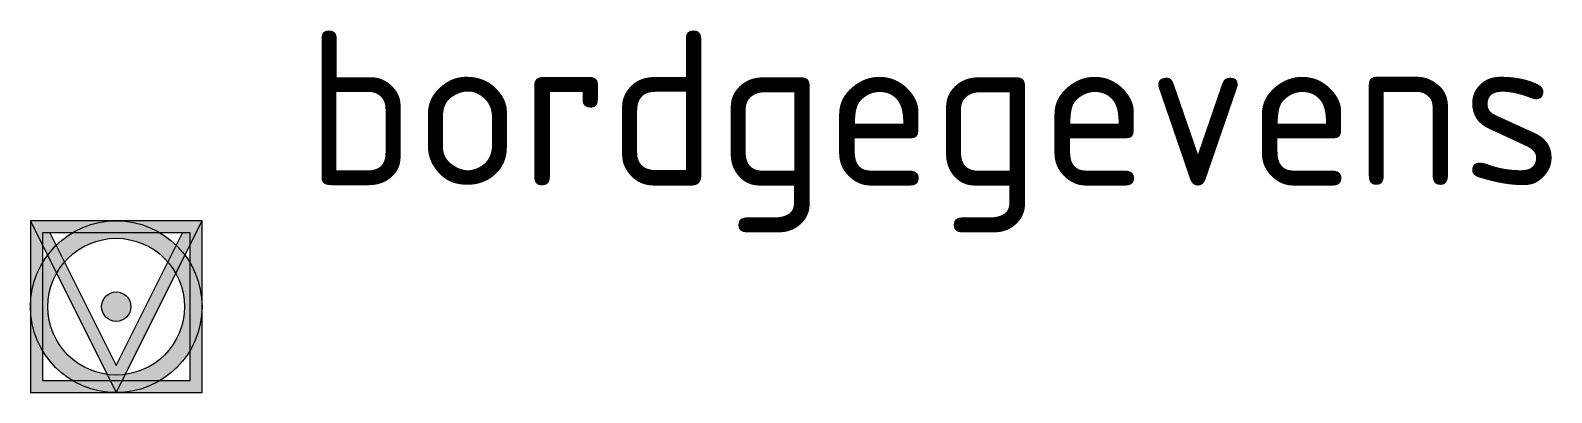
# Model space of a CAD drawing. Extents: x -1 to 16.7, y -1 to 3.2.
import ezdxf
from ezdxf.enums import TextEntityAlignment as Align

# ---------------------------------------------------------------- set-up
doc = ezdxf.new("R2010")
doc.units = 0
doc.header["$LTSCALE"] = 0.2
doc.styles.add('NLCS-ISO', font='NLCS-ISO.ttf')

msp = doc.modelspace()

# ---------------------------------------------------------------- hatches: boundary and pattern name
h = msp.add_hatch(color=256)
h.dxf.hatch_style = 1
h.paths.add_polyline_path([(-1, 0, 1), (1, 0, 1)])
h.paths.add_polyline_path([(0.796, 0, -1), (-0.796, 0, -1)], flags=16)
h = msp.add_hatch(color=256)
h.dxf.hatch_style = 1
h.paths.add_polyline_path([(0, 1), (-1, 1), (-0.8, 0.6, -0.037994), (-0.7, 0.714), (-0.773, 0.86), (-0.511, 0.86, -0.134934)])
h = msp.add_hatch(color=256)
h.dxf.hatch_style = 1
h.paths.add_polyline_path([(-0.86, 0.719), (-1, 1), (-1, 0, -0.134934), (-0.86, 0.511)])
h = msp.add_hatch(color=256)
h.dxf.hatch_style = 1
h.paths.add_polyline_path([(1, 1), (0, 1, -0.134934), (0.511, 0.86), (0.773, 0.86), (0.7, 0.714, -0.037994), (0.8, 0.6)])
h = msp.add_hatch(color=256)
h.dxf.hatch_style = 1
h.paths.add_polyline_path([(1, 1), (0.86, 0.719), (0.86, 0.511, -0.134934), (1, 0)])
h = msp.add_hatch(color=256)
h.dxf.hatch_style = 1
h.paths.add_polyline_path([(-0.603, 0.52, 0.050318), (-0.694, 0.389), (-0.106, -0.789, 0.066661), (0.106, -0.789), (0.694, 0.389, 0.050318), (0.603, 0.52), (0, -0.686)])
h = msp.add_hatch(color=256)
h.dxf.hatch_style = 1
h.paths.add_polyline_path([(-0.511, -0.86), (-0.86, -0.86), (-0.86, -0.511, -0.134934), (-1, 0), (-1, -1), (0, -1, -0.134934)])
h = msp.add_hatch(color=256)
h.dxf.hatch_style = 1
h.paths.add_polyline_path([(0.171, 0, 1), (-0.171, 0, 1)])
h = msp.add_hatch(color=256)
h.dxf.hatch_style = 1
h.paths.add_polyline_path([(1, 0, -0.134934), (0.86, -0.511), (0.86, -0.86), (0.511, -0.86, -0.134934), (0, -1), (1, -1)])

# ---------------------------------------------------------------- linework, layer by layer
for points in [[(-1, -1), (1, -1), (1, 1), (-1, 1)], [(-0.86, -0.86), (0.86, -0.86), (0.86, 0.86), (-0.86, 0.86)]]:
    msp.add_lwpolyline(points, close=True)
at = {"flags": 128}
for points in [[(-1, 1), (0, -1), (1, 1)], [(-0.773, 0.86), (0, -0.686), (0.773, 0.86)]]:
    msp.add_lwpolyline(points, close=True, dxfattribs=at)
for radius in [1, 0.796, 0.171]:
    msp.add_circle((0, 0), radius)

# ---------------------------------------------------------------- texts
at = {"style": 'NLCS-ISO'}
msp.add_attdef('bordgegevens', text='', height=1.8, dxfattribs=at).set_placement((2.209, 3.21), align=Align.TOP_LEFT)

doc.saveas('drawing.dxf')
